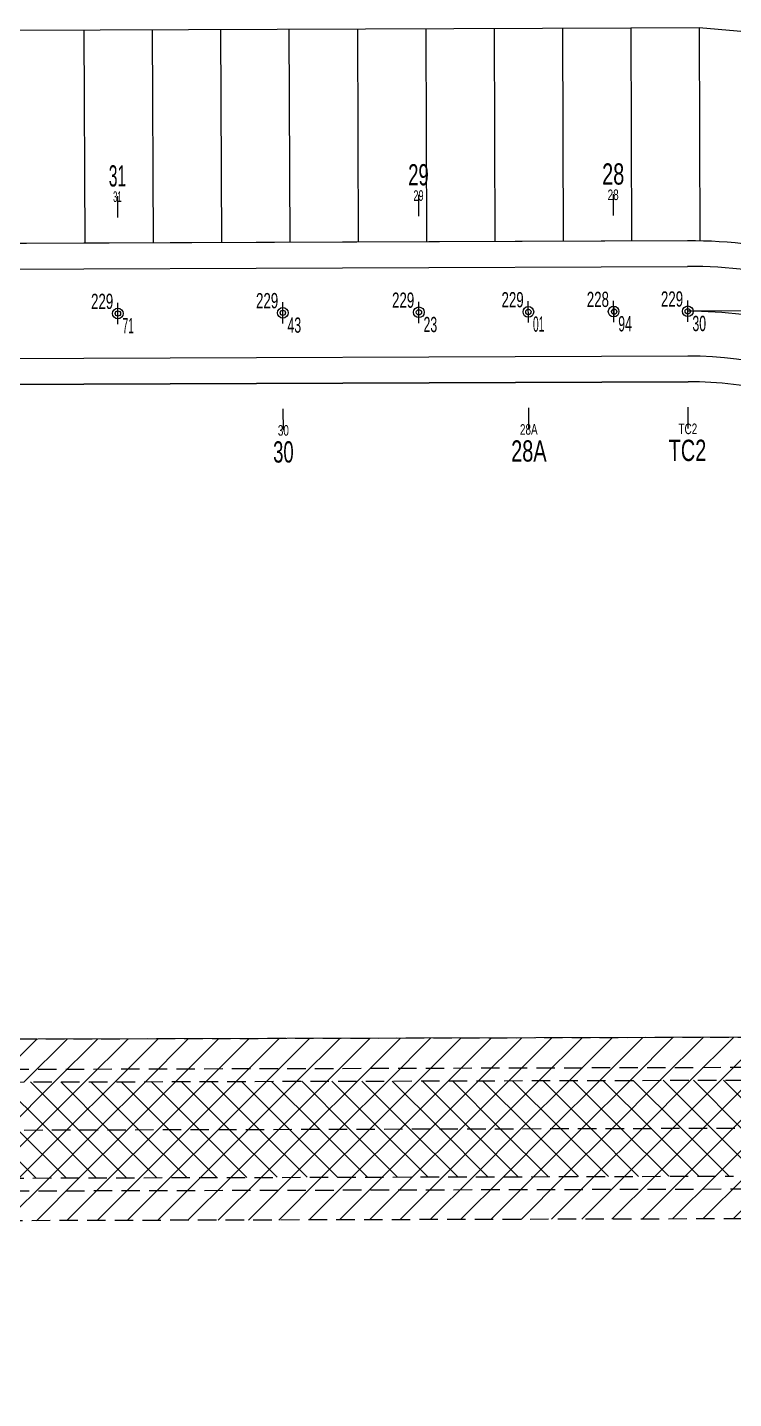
# Model space of a CAD drawing. Header units: metres. Extents: x 69935 to 70534, y 9700 to 9872.
# Drawn here: x 70116.7 to 70199.4, y 9710 to 9870.6 of the extents above; entities that cross this region are included whole.
import ezdxf
from ezdxf.enums import TextEntityAlignment as Align

# ---------------------------------------------------------------- set-up
doc = ezdxf.new("R2010")
doc.units = ezdxf.units.M
doc.header["$LTSCALE"] = 0.72
doc.linetypes.add('MEDIUM_DASHED', pattern=[4.5, 3, -1.5])
for name, color, linetype, lineweight in [('19', 7, 'Continuous', 13), ('22', 7, 'Continuous', 13), ('23', 7, 'Continuous', 13), ('24', 7, 'Continuous', 13), ('25', 7, 'MEDIUM_DASHED', 13), ('28', 7, 'Continuous', 13), ('3', 7, 'Continuous', 13), ('32', 7, 'Continuous', 13), ('38', 7, 'Continuous', 13), ('39', 7, 'Continuous', 13), ('5', 7, 'Continuous', 13), ('6', 7, 'Continuous', 13)]:
    doc.layers.add(name, color=color, linetype=linetype, lineweight=lineweight)
doc.layers.add('31', color=7, linetype='Continuous')

msp = doc.modelspace()

# ---------------------------------------------------------------- linework, layer by layer
at = {"layer": '19'}
for p, q in [((70185.32, 9836.1), (70185.31, 9838.6)), ((70194, 9836.14), (70193.99, 9838.64)), ((70127.3, 9835.88), (70127.29, 9838.38)), ((70146.61, 9835.95), (70146.6, 9838.45)), ((70162.53, 9836.01), (70162.52, 9838.51)), ((70175.34, 9836.06), (70175.33, 9838.56))]:
    msp.add_line(p, q, dxfattribs=at)
for centre in [(70127.2942, 9837.1265), (70146.604, 9837.202), (70162.5239, 9837.2642), (70175.3338, 9837.3142), (70185.3137, 9837.3532), (70193.9936, 9837.3871)]:
    msp.add_circle(centre, 0.625, dxfattribs=at)
at = {"layer": '22', "linetype": 'MEDIUM_DASHED'}
msp.add_lwpolyline([(69948.28, 9741.16), (69999.7, 9741.16), (70279.84, 9741.91), (70444.03, 9742.88)], dxfattribs=at)
at = {"layer": '23'}
for p, q in [((70029.55, 9841.99), (70193.97, 9842.64)), ((70194.01, 9832.14), (70029.6, 9831.49))]:
    msp.add_line(p, q, dxfattribs=at)
at = {"layer": '23', "linetype": 'MEDIUM_DASHED'}
for p, q in [((70016.98, 9746.83), (70262.62, 9747.49)), ((70016.92, 9735.58), (70199.35, 9736.07))]:
    msp.add_line(p, q, dxfattribs=at)
at = {"layer": '23'}
for radius in [55.2322, 44.7322]:
    msp.add_arc((70194.189, 9787.4053), radius, 61.01556, 90.22389, dxfattribs=at)
at = {"layer": '24'}
msp.add_line((70194.03, 9829.14), (70029.61, 9828.49), dxfattribs=at)
msp.add_lwpolyline([(70193.96, 9845.64), (70029.54, 9844.99), (70011.42, 9844.92), (69991.45, 9824.88), (69991.45, 9806.75), (69991.45, 9759.78)], dxfattribs=at)
at = {"layer": '24', "linetype": 'MEDIUM_DASHED'}
for points in [[(70263.59, 9752.49), (70015.95, 9751.83), (70007.95, 9759.81)], [(70208.38, 9710.01), (70208.38, 9723.09), (70200.38, 9731.07), (70015.95, 9730.58), (70007.95, 9722.56), (70007.95, 9710.01)]]:
    msp.add_lwpolyline(points, dxfattribs=at)
at = {"layer": '24'}
for radius in [58.2322, 41.7322]:
    msp.add_arc((70194.189, 9787.4053), radius, 61.01556, 90.22389, dxfattribs=at)
at = {"layer": '25'}
for p, q in [((70017.52, 9748.33), (70261.67, 9748.99)), ((70017.55, 9734.08), (70262.99, 9734.74))]:
    msp.add_line(p, q, dxfattribs=at)
at = {"layer": '28'}
for p, q in [((70112.79, 9747.09), (70117.81, 9752.1)), ((70116.34, 9747.1), (70121.35, 9752.11)), ((70119.88, 9747.11), (70124.9, 9752.12)), ((70123.43, 9747.12), (70128.44, 9752.13)), ((70126.97, 9747.13), (70131.99, 9752.14)), ((70130.52, 9747.13), (70135.53, 9752.15)), ((70134.06, 9747.14), (70139.08, 9752.16)), ((70137.61, 9747.15), (70142.62, 9752.17)), ((70141.15, 9747.16), (70146.17, 9752.18)), ((70144.7, 9747.17), (70149.71, 9752.19)), ((70148.24, 9747.18), (70153.26, 9752.2)), ((70151.79, 9747.19), (70156.8, 9752.2)), ((70155.33, 9747.2), (70160.35, 9752.21)), ((70158.88, 9747.21), (70163.89, 9752.22)), ((70162.42, 9747.22), (70167.44, 9752.23)), ((70165.97, 9747.23), (70170.98, 9752.24)), ((70169.51, 9747.24), (70174.53, 9752.25)), ((70173.06, 9747.25), (70178.07, 9752.26)), ((70176.6, 9747.26), (70181.62, 9752.27)), ((70180.15, 9747.27), (70185.16, 9752.28)), ((70183.69, 9747.28), (70188.71, 9752.29)), ((70187.24, 9747.29), (70192.25, 9752.3)), ((70190.78, 9747.3), (70195.8, 9752.31)), ((70194.33, 9747.31), (70199.34, 9752.32)), ((70197.87, 9747.31), (70202.89, 9752.33)), ((70119.16, 9741.48), (70113.55, 9747.09)), ((70114.24, 9741.47), (70119.88, 9747.11)), ((70122.69, 9741.49), (70117.08, 9747.1)), ((70117.79, 9741.48), (70123.43, 9747.12)), ((70126.21, 9741.5), (70120.6, 9747.11)), ((70121.33, 9741.48), (70126.97, 9747.13)), ((70129.74, 9741.51), (70124.13, 9747.12)), ((70124.88, 9741.49), (70130.52, 9747.13)), ((70133.27, 9741.52), (70127.66, 9747.13)), ((70128.42, 9741.5), (70134.06, 9747.14)), ((70136.79, 9741.53), (70131.18, 9747.14)), ((70131.97, 9741.51), (70137.61, 9747.15)), ((70140.32, 9741.54), (70134.71, 9747.15)), ((70135.51, 9741.52), (70141.15, 9747.16)), ((70143.84, 9741.55), (70138.23, 9747.16)), ((70139.06, 9741.53), (70144.7, 9747.17)), ((70147.37, 9741.55), (70141.76, 9747.16)), ((70142.6, 9741.54), (70148.24, 9747.18)), ((70150.9, 9741.56), (70145.29, 9747.17)), ((70146.15, 9741.55), (70151.79, 9747.19)), ((70154.42, 9741.57), (70148.81, 9747.18)), ((70149.69, 9741.56), (70155.33, 9747.2)), ((70157.95, 9741.58), (70152.34, 9747.19)), ((70153.24, 9741.57), (70158.88, 9747.21)), ((70161.47, 9741.59), (70155.86, 9747.2)), ((70156.78, 9741.58), (70162.42, 9747.22)), ((70165, 9741.6), (70159.39, 9747.21)), ((70160.33, 9741.59), (70165.97, 9747.23)), ((70168.53, 9741.61), (70162.92, 9747.22)), ((70163.87, 9741.6), (70169.51, 9747.24)), ((70172.05, 9741.62), (70166.44, 9747.23)), ((70167.42, 9741.61), (70173.06, 9747.25)), ((70175.58, 9741.63), (70169.97, 9747.24)), ((70170.96, 9741.62), (70176.6, 9747.26)), ((70179.1, 9741.64), (70173.49, 9747.25)), ((70174.51, 9741.63), (70180.15, 9747.27)), ((70178.05, 9741.64), (70183.69, 9747.28)), ((70181.6, 9741.65), (70187.24, 9747.29)), ((70185.14, 9741.66), (70190.78, 9747.3)), ((70188.69, 9741.66), (70194.33, 9747.31)), ((70192.23, 9741.67), (70197.87, 9747.31)), ((70200.26, 9741.7), (70194.65, 9747.31)), ((70195.78, 9741.68), (70201.42, 9747.32)), ((70203.79, 9741.71), (70198.18, 9747.32)), ((70199.32, 9741.69), (70204.96, 9747.33)), ((70117.72, 9735.85), (70112.11, 9741.46)), ((70112.15, 9735.84), (70117.79, 9741.48)), ((70121.24, 9735.86), (70115.63, 9741.47)), ((70115.69, 9735.84), (70121.33, 9741.48)), ((70124.77, 9735.87), (70119.16, 9741.48)), ((70119.24, 9735.85), (70124.88, 9741.49)), ((70128.3, 9735.88), (70122.69, 9741.49)), ((70122.78, 9735.86), (70128.42, 9741.5)), ((70131.82, 9735.89), (70126.21, 9741.5)), ((70126.33, 9735.87), (70131.97, 9741.51)), ((70135.35, 9735.9), (70129.74, 9741.51)), ((70129.87, 9735.88), (70135.51, 9741.52)), ((70138.88, 9735.91), (70133.27, 9741.52)), ((70133.42, 9735.89), (70139.06, 9741.53)), ((70142.4, 9735.92), (70136.79, 9741.53)), ((70136.96, 9735.9), (70142.6, 9741.54)), ((70145.93, 9735.93), (70140.32, 9741.54)), ((70140.51, 9735.91), (70146.15, 9741.55)), ((70149.45, 9735.94), (70143.84, 9741.55)), ((70144.05, 9735.92), (70149.69, 9741.56)), ((70152.98, 9735.94), (70147.37, 9741.55)), ((70147.6, 9735.93), (70153.24, 9741.57)), ((70156.51, 9735.95), (70150.9, 9741.56)), ((70151.14, 9735.94), (70156.78, 9741.58)), ((70160.03, 9735.96), (70154.42, 9741.57)), ((70154.69, 9735.95), (70160.33, 9741.59)), ((70163.56, 9735.97), (70157.95, 9741.58)), ((70158.23, 9735.96), (70163.87, 9741.6)), ((70167.08, 9735.98), (70161.47, 9741.59)), ((70161.78, 9735.97), (70167.42, 9741.61)), ((70170.61, 9735.99), (70165, 9741.6)), ((70165.32, 9735.98), (70170.96, 9741.62)), ((70174.14, 9736), (70168.53, 9741.61)), ((70168.87, 9735.99), (70174.51, 9741.63)), ((70177.66, 9736.01), (70172.05, 9741.62)), ((70172.41, 9736), (70178.05, 9741.64)), ((70181.19, 9736.02), (70175.58, 9741.63)), ((70175.96, 9736.01), (70181.6, 9741.65)), ((70184.71, 9736.03), (70179.1, 9741.64)), ((70179.5, 9736.02), (70185.14, 9741.66)), ((70183.05, 9736.02), (70188.69, 9741.66)), ((70186.59, 9736.03), (70192.23, 9741.67)), ((70190.14, 9736.04), (70195.78, 9741.68)), ((70193.68, 9736.05), (70199.32, 9741.69)), ((70197.23, 9736.06), (70202.87, 9741.7)), ((70114.22, 9730.84), (70119.24, 9735.85)), ((70117.77, 9730.85), (70122.78, 9735.86)), ((70121.31, 9730.86), (70126.33, 9735.87)), ((70124.86, 9730.87), (70129.87, 9735.88)), ((70128.4, 9730.88), (70133.42, 9735.89)), ((70131.95, 9730.89), (70136.96, 9735.9)), ((70135.49, 9730.9), (70140.51, 9735.91)), ((70139.04, 9730.91), (70144.05, 9735.92)), ((70142.58, 9730.92), (70147.6, 9735.93)), ((70146.13, 9730.93), (70151.14, 9735.94)), ((70149.67, 9730.94), (70154.69, 9735.95)), ((70153.22, 9730.95), (70158.23, 9735.96)), ((70156.76, 9730.95), (70161.78, 9735.97)), ((70160.31, 9730.96), (70165.32, 9735.98)), ((70163.85, 9730.97), (70168.87, 9735.99)), ((70167.4, 9730.98), (70172.41, 9736)), ((70170.94, 9730.99), (70175.96, 9736.01)), ((70174.49, 9731), (70179.5, 9736.02)), ((70178.03, 9731.01), (70183.05, 9736.02)), ((70181.58, 9731.02), (70186.59, 9736.03)), ((70185.12, 9731.03), (70190.14, 9736.04)), ((70188.67, 9731.04), (70193.68, 9736.05)), ((70192.21, 9731.05), (70197.23, 9736.06)), ((70195.76, 9731.06), (70200.7, 9736)), ((70199.3, 9731.07), (70203.56, 9735.32))]:
    msp.add_line(p, q, dxfattribs=at)
for points in [[(70188.24, 9736.04), (70182.63, 9741.65), (70177.02, 9747.26)], [(70191.77, 9736.05), (70186.16, 9741.66), (70180.55, 9747.27)], [(70195.29, 9736.06), (70189.68, 9741.67), (70184.07, 9747.28)], [(70198.82, 9736.07), (70193.21, 9741.68), (70187.6, 9747.29)], [(70202.87, 9735.55), (70196.74, 9741.69), (70191.13, 9747.3)]]:
    msp.add_lwpolyline(points, dxfattribs=at)
at = {"layer": '3'}
for p, q in [((70127.24, 9850.88), (70127.25, 9848.38)), ((70162.47, 9851.01), (70162.48, 9848.51)), ((70185.26, 9851.1), (70185.27, 9848.6)), ((70146.66, 9823.45), (70146.65, 9825.95)), ((70175.39, 9823.56), (70175.38, 9826.06)), ((70194.05, 9823.64), (70194.04, 9826.14))]:
    msp.add_line(p, q, dxfattribs=at)
at = {"layer": '32'}
for p, q in [((70123.32, 9870.36), (70123.42, 9845.36)), ((70131.32, 9870.39), (70131.42, 9845.39)), ((70139.32, 9870.42), (70139.42, 9845.42)), ((70147.32, 9870.46), (70147.42, 9845.46)), ((70155.32, 9870.49), (70155.42, 9845.49)), ((70163.32, 9870.52), (70163.42, 9845.52)), ((70171.32, 9870.55), (70171.42, 9845.55)), ((70179.32, 9870.58), (70179.42, 9845.58)), ((70187.32, 9870.61), (70187.42, 9845.61)), ((70195.32, 9870.64), (70195.42, 9845.64)), ((70195.32, 9870.62), (70195.42, 9845.62)), ((70193.96, 9845.64), (70011.42, 9844.92)), ((70029.61, 9828.49), (70194.03, 9829.14))]:
    msp.add_line(p, q, dxfattribs=at)
for points in [[(70011.32, 9869.92), (70187.32, 9870.61), (70195.32, 9870.62), (70207.34, 9869.59), (70218.48, 9867.02), (70229.16, 9862.93), (70237.84, 9858.37), (70250.51, 9851.35)], [(70271.59, 9779.42), (70271.59, 9760.51), (70263.59, 9752.49), (70015.95, 9751.83), (70007.95, 9759.81)]]:
    msp.add_lwpolyline(points, dxfattribs=at)
msp.add_arc((70194.189, 9787.4053), 41.7322, 61.01556, 90.22389, dxfattribs=at)
at = {"layer": '38'}
for p, q in [((70185.26, 9849.85), (70185.27, 9848.6)), ((70127.25, 9849.63), (70127.25, 9848.38)), ((70162.48, 9849.76), (70162.48, 9848.51)), ((70146.65, 9824.7), (70146.65, 9825.95)), ((70175.38, 9824.81), (70175.38, 9826.06)), ((70194.04, 9824.89), (70194.04, 9826.14))]:
    msp.add_line(p, q, dxfattribs=at)
at = {"layer": '39'}
for p, q in [((70127.3, 9836.5), (70127.29, 9837.75)), ((70146.61, 9836.58), (70146.6, 9837.83)), ((70162.53, 9836.64), (70162.52, 9837.89)), ((70175.34, 9836.69), (70175.33, 9837.94)), ((70185.38, 9836.73), (70185.38, 9837.98)), ((70194, 9836.76), (70193.99, 9838.01))]:
    msp.add_line(p, q, dxfattribs=at)
for centre in [(70127.2942, 9837.1265), (70146.604, 9837.202), (70162.5239, 9837.2642), (70175.3338, 9837.3142), (70185.3799, 9837.3532), (70193.9936, 9837.3871)]:
    msp.add_circle(centre, 0.3125, dxfattribs=at)
at = {"layer": '5'}
msp.add_arc((70194.189, 9787.4053), 49.9822, 61.01556, 90.22389, dxfattribs=at)
at = {"layer": '6'}
msp.add_lwpolyline([(70218.41, 9831.13), (70207.02, 9837.44), (70193.99, 9837.39)], dxfattribs=at)

# ---------------------------------------------------------------- texts
at = {"layer": '3'}
for s, width, p in [('29', 0.65, (70162.4801, 9852.1349)), ('28', 0.7, (70185.2701, 9852.225)), ('31', 0.55, (70127.2501, 9852.004)), ('30', 0.65, (70146.6701, 9819.6649)), ('28A', 0.7, (70175.4001, 9819.7781)), ('TC2', 0.7, (70193.9651, 9819.8484))]:
    msp.add_text(s, height=2.49, rotation=0.224, dxfattribs=dict(at, width=width)).set_placement(p, align=Align.CENTER)
at = {"layer": '31', "width": 0.65}
for s, p in [('229', (70126.753, 9837.66)), ('229', (70146.063, 9837.74)), ('229', (70161.983, 9837.8)), ('229', (70174.793, 9837.85)), ('228', (70184.773, 9837.8901)), ('229', (70193.453, 9837.93))]:
    msp.add_text(s, height=1.79, rotation=0.224, dxfattribs=at).set_placement(p, align=Align.RIGHT)
at = {"layer": '31'}
for s, width, p in [('71', 0.5, (70127.84, 9834.8)), ('43', 0.6, (70147.15, 9834.87)), ('23', 0.6, (70163.07, 9834.94)), ('01', 0.5, (70175.88, 9834.99)), ('94', 0.6, (70185.86, 9835.03)), ('30', 0.6, (70194.54, 9835.06))]:
    msp.add_text(s, height=1.79, rotation=0.224, dxfattribs=dict(at, width=width)).set_placement(p)
at = {"layer": '38'}
for s, width, p in [('31', 0.55, (70127.2426, 9850.192)), ('29', 0.65, (70162.4776, 9850.3225)), ('28', 0.7, (70185.2626, 9850.4125)), ('28A', 0.7, (70175.3876, 9822.9241)), ('TC2', 0.7, (70194.0026, 9822.9942)), ('30', 0.7, (70146.6626, 9822.8125))]:
    msp.add_text(s, height=1.24, rotation=0.224, dxfattribs=dict(at, width=width)).set_placement(p, align=Align.CENTER)

doc.saveas('drawing.dxf')
